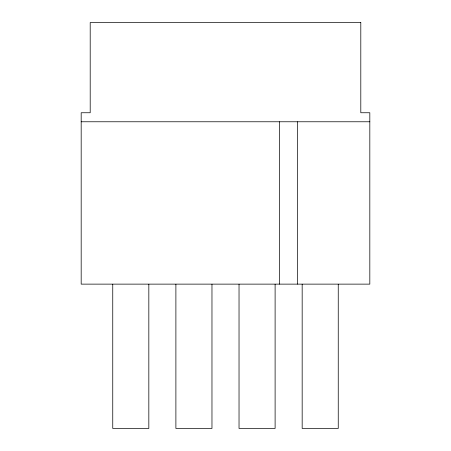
<?xml version="1.0" encoding="UTF-8"?>
<svg xmlns="http://www.w3.org/2000/svg" width="451" height="451" viewBox="0 0 451 451"><rect width="100%" height="100%" fill="white"/><g stroke="black" fill="none" stroke-linecap="round" stroke-linejoin="round"><path stroke-width="0.68" d="M81.18 121.77L369.82 121.77M338.25 284.254L338.25 428.45L302.17 428.45L302.17 284.254M297.66 121.77L297.66 284.13M279.62 121.77L279.62 284.13M275.11 284.254L275.11 428.45L239.03 428.45L239.03 284.254M211.97 284.254L211.97 428.45L175.89 428.45L175.89 284.254M148.83 284.254L148.83 428.45L112.75 428.45L112.75 284.254M360.8 22.55L90.2 22.55L90.2 112.75L81.18 112.75L81.18 284.13L369.82 284.13L369.82 112.75L360.8 112.75L360.8 22.55"/></g></svg>
